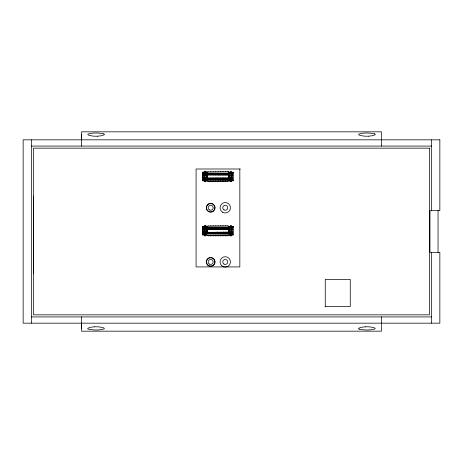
<?xml version="1.0" encoding="UTF-8"?>
<svg xmlns="http://www.w3.org/2000/svg" width="463" height="463" viewBox="0 0 463 463"><rect width="100%" height="100%" fill="white"/><g stroke="black" fill="none" stroke-linecap="round" stroke-linejoin="round"><path stroke-width="0.69" d="M33.568 266.919L33.568 196.081M207.54 178.654L207.152 178.029L207.54 178.654L228.375 178.654L228.791 177.815L229.185 178.018L229.208 177.433M207.54 232.825L207.152 232.2L207.54 232.825L228.375 232.825L228.791 231.986L229.185 232.189L229.208 231.604M81.384 139.826L81.488 134.507M228.375 178.654L228.462 178.226L207.54 178.238C206.359 177.52 207.065 175.245 207.54 174.337L228.375 174.337C230.539 176.953 225.788 179.893 231.697 178.018L231.703 179.117L231.292 179.453L204.623 179.453C203.153 178.469 207.1 180.038 206.996 178.84L228.919 178.84L229.081 180.83L233.051 180.807L233.138 172.265L228.994 172.369L230.204 172.41L230.25 171.287L231.5 171.287L231.5 172.606M231.5 226.777L231.5 225.458L230.25 225.458L230.204 226.581L228.994 226.54L233.138 226.436L233.051 234.978L229.081 235.001L228.919 233.011L206.996 233.011C207.065 234.209 203.188 232.646 204.623 233.624L231.292 233.624L231.708 233.207L231.697 232.189L207.54 232.409C206.359 231.691 207.065 229.416 207.54 228.508L228.375 228.508C229.359 229.677 228.942 231.731 228.375 232.825M228.948 179.002L229.081 179.453L231.639 179.268L231.292 175.743L231.708 173.451L232.293 172.873L232.293 174.956M231.5 233.572L231.292 229.914L231.708 227.622L232.293 227.044L232.293 229.127M207.54 171.941L202.852 172.19L203.002 173.451M207.094 226.112L202.852 226.361L203.002 227.622M233.051 180.807L233.086 179.54M233.051 234.978L233.086 233.711M207.123 175.199L207.453 174.765L228.375 174.782C228.872 176.889 234.533 175.043 228.791 175.558M207.123 229.37L202.748 229.127M206.706 175.558L207.036 174.973M206.706 229.729L207.036 229.144M207.065 177.815C207.117 175.928 201.081 178.342 207.123 177.433M207.065 231.986C207.117 230.099 201.081 232.513 207.123 231.604M228.791 229.729C234.521 229.197 228.89 231.095 228.375 228.925L207.453 228.936L228.375 228.954L228.791 229.37M228.78 177.879C228.82 175.882 234.787 178.348 228.791 177.433M206.834 179.343L207.083 181.079L231.5 180.83M206.834 233.514L207.083 235.25L231.5 235.001L231.5 235.875L230.25 235.875L230.238 234.828M229.081 227.819L228.919 228.218M231.523 233.555L229.081 233.624L228.948 233.173M202.748 174.62L202.829 172.201L204.414 172.369M202.748 228.791L202.829 226.372L204.414 226.54M233.086 173.451L233.167 172.369M233.086 227.622L233.167 226.54M202.748 172.369L202.777 180.726L207.094 181.05M202.748 226.54L202.777 234.897L207.094 235.221M207.54 174.337L207.158 174.973L204.218 174.973L204.212 173.874L204.623 173.538L231.292 173.538C233.045 174.898 229.932 175.749 228.572 174.736M207.54 228.508L207.158 229.144L204.218 229.144L204.212 228.045L204.623 227.709L231.292 227.709C233.045 229.075 229.937 229.914 228.572 228.907M203.622 178.035L203.622 180.119L204.206 179.54L204.623 177.248C204.53 174.782 203.425 172.93 206.834 173.561L204.391 173.608M207.083 181.079L207.54 181.079M203.622 232.206L203.622 234.29L204.206 233.711L204.623 229.914C203.037 227.981 206.284 227.634 206.834 227.732L204.391 227.779M228.375 172.12L228.832 171.912L204.414 172.161M207.083 235.25L207.54 235.25M231.459 179.036L229.081 179.43L204.235 179.198M228.375 226.291L228.832 226.083L204.414 226.332M231.459 233.207L229.081 233.601L204.623 233.624L204.206 233.207M232.611 180.686L233.167 180.622M232.611 234.857L233.167 234.793M204.501 178.018L204.808 177.433M231.106 175.558L231.413 174.973M204.501 232.189L204.808 231.604M231.106 229.729L231.413 229.144M228.919 174.047L229.081 172.161M228.878 178.018L229.208 177.885M228.878 232.189L229.208 232.056M207.164 229.197L207.54 228.954M208.483 173.804L209.062 173.758M210.15 173.804L210.729 173.758M211.817 173.804L212.395 173.758M213.484 173.804L214.062 173.758M215.15 173.804L215.729 173.758M216.817 173.804L217.431 173.804M218.484 173.804L219.097 173.804M220.151 173.804L220.764 173.804M221.818 173.804L222.431 173.804M223.484 173.804L224.098 173.804M225.151 173.804L225.765 173.804M226.818 173.804L227.431 173.804M209.039 227.999L208.541 227.999M210.706 227.999L210.208 227.999M212.372 227.999L211.875 227.999M209.039 233.335L208.541 233.335M214.039 227.999L213.541 227.999M215.706 227.999L215.208 227.999M210.706 233.335L210.208 233.335M212.372 233.335L211.875 233.335M217.373 227.999L216.875 227.999M214.039 233.335L213.541 233.335M219.04 227.999L218.542 227.999M220.706 227.999L220.209 227.999M215.706 233.335L215.208 233.335M222.373 227.999L221.875 227.999M216.875 233.335L217.373 233.335M218.542 233.335L219.04 233.335M224.04 227.999L223.542 227.999M225.707 227.999L225.209 227.999M220.209 233.335L220.706 233.335M227.374 227.999L226.876 227.999M221.875 233.335L222.373 233.335M223.542 233.335L224.04 233.335M225.209 233.335L225.707 233.335M206.834 179.459L206.967 179.002M206.834 233.63L206.967 233.173M229.081 227.709L228.919 228.323L206.996 228.323L206.834 227.709L231.679 227.964M204.414 172.606L204.414 171.287L205.665 171.287L205.728 172.439L206.92 172.369L207.083 171.912M204.414 226.777L204.414 225.458L205.665 225.458L205.728 226.61L206.92 226.54L207.083 226.083M206.706 177.433L207.285 178.116L208.373 178.174L233.167 178.035M207.123 231.963L208.373 232.345L233.167 232.206M204.414 173.59L204.455 173.955M228.705 178.047L231.459 178.226M204.414 227.761L204.455 228.126M228.705 232.218L231.459 232.397M207.065 175.176L207.123 175.558C200.126 175.327 208.929 176.351 206.706 175.176M203.622 229.127L203.622 227.044L204.206 227.622L204.206 229.127C204.293 230.794 208.234 229.787 206.706 229.347M228.791 231.604C234.828 232.542 228.82 230.07 228.849 231.986M228.375 174.337L228.745 175.008L233.167 174.956M233.138 172.265L231.5 172.369M203.107 180.79L202.777 180.726M233.138 226.436L231.5 226.54M203.107 234.961L202.777 234.897M204.744 175.714L204.206 174.956L204.206 173.451L203.622 172.873L203.622 174.956M204.744 229.885L207.123 229.729L207.065 229.347M207.285 178.116L207.285 174.875L209.207 174.817L228.583 174.91L228.629 178.116M207.285 232.287L207.285 229.046L209.207 228.988L228.583 229.081L228.629 232.287M97.705 136.191L102.028 135.647L104.25 134.75A8.375 1.563 -2.8 0 0 103.77 133.882M368.56 136.191L372.883 135.647L375.105 134.75A8.375 1.563 -2.8 0 0 374.625 133.882M94.44 326.809L90.117 327.353L87.895 328.25A8.375 1.568 -3 0 0 88.335 329.124C93.485 330.165 99.232 330.518 104.256 328.846L104.25 328.25L103.023 327.625L99.313 326.93A8.236 1.921 0 0 0 94.446 326.82M365.295 326.809L360.972 327.353L358.75 328.25A8.375 1.563 -2.8 0 0 359.23 329.118M231.459 173.955L231.292 173.538L229.058 173.787L231.292 173.787L231.459 174.765M207.152 178.029L204.206 178.035L207.198 178.226M207.152 232.2L204.206 232.206L207.198 232.397M31.484 146.077L431.516 146.077M240.32 168.995L196.081 168.995L196.081 266.919L239.834 266.919L239.834 168.995M208.477 171.287L209.102 171.287M210.144 171.287L210.769 171.287M211.811 171.287L212.436 171.287M213.478 171.287L214.103 171.287M215.145 171.287L215.77 171.287M216.811 171.287L217.436 171.287M218.478 171.287L219.103 171.287M220.145 171.287L220.77 171.287M221.812 171.287L222.437 171.287M223.479 171.287L224.104 171.287M225.145 171.287L225.77 171.287M226.812 171.287L227.437 171.287M228.375 171.941L228.82 171.941M203.622 172.873L206.834 172.873M229.081 172.873L232.293 172.873M206.996 173.706L229.081 173.573L228.919 174.152L206.996 174.152L206.996 173.735M228.375 174.036L229.567 174.036M203.002 174.285L202.852 179.54L202.771 178.706L203.083 178.706M208.454 174.557L209.126 174.557M210.121 174.557L210.792 174.557M211.788 174.557L212.459 174.557M213.455 174.557L214.126 174.557M215.121 174.557L215.793 174.557M216.788 174.557L217.46 174.557M218.455 174.557L219.126 174.557M220.122 174.557L220.793 174.557M221.789 174.557L222.46 174.557M223.455 174.557L224.127 174.557M225.122 174.557L225.794 174.557M226.789 174.557L227.46 174.557M204.455 174.765L207.198 174.765M202.748 174.956L207.175 174.973M228.791 175.176L229.208 175.558M202.748 178.035L207.123 177.815M210.121 178.434L210.792 178.434M213.455 178.434L214.126 178.434M215.121 178.434L215.793 178.434M218.455 178.434L219.126 178.434M221.789 178.434L222.46 178.434M223.455 178.434L224.127 178.434M226.789 178.434L227.46 178.434M206.996 179.285L228.919 179.285M203.002 179.54L202.956 180.83M203.622 180.119L206.834 180.119M229.081 180.119L232.293 180.119L232.293 178.035M230.238 180.657L230.25 181.704L231.5 181.704L231.5 180.801M208.477 225.458L209.102 225.458M210.144 225.458L210.769 225.458M211.811 225.458L212.436 225.458M213.478 225.458L214.103 225.458M215.145 225.458L215.77 225.458M216.811 225.458L217.436 225.458M218.478 225.458L219.103 225.458M220.145 225.458L220.77 225.458M221.812 225.458L222.437 225.458M223.479 225.458L224.104 225.458M225.145 225.458L225.77 225.458M226.812 225.458L227.437 225.458M203.622 227.044L206.834 227.044M229.081 227.044L232.293 227.044M231.459 228.936C232.131 226.529 227.593 229.445 229.081 226.332M228.375 228.207L229.567 228.207M203.002 228.456L202.852 233.711L202.771 232.877L203.083 232.877M208.454 228.728L209.126 228.728M210.121 228.728L210.792 228.728M211.788 228.728L212.459 228.728M213.455 228.728L214.126 228.728M215.121 228.728L215.793 228.728M216.788 228.728L217.46 228.728M218.455 228.728L219.126 228.728M220.122 228.728L220.793 228.728M221.789 228.728L222.46 228.728M223.455 228.728L224.127 228.728M225.122 228.728L225.794 228.728M226.789 228.728L227.46 228.728M204.455 228.936L207.198 228.936M233.167 229.127L228.745 229.179M228.791 229.347L229.208 229.729M202.748 232.206L207.175 232.189L206.706 231.604M210.121 232.605L210.792 232.605M213.455 232.605L214.126 232.605M215.121 232.605L215.793 232.605M218.455 232.605L219.126 232.605M221.789 232.605L222.46 232.605M223.455 232.605L224.127 232.605M226.789 232.605L227.46 232.605M226.876 233.335L227.374 233.335M203.002 233.711L202.904 234.996M203.622 234.29L206.834 234.29M229.081 234.29L232.293 234.29L232.293 232.206M324.991 306.506L350.26 306.506L350.26 279.421L325.257 279.421L325.257 306.506M31.484 316.923L431.516 316.923M374.648 133.882C369.503 132.829 363.762 132.487 358.744 134.154L358.75 134.75L359.977 135.375L363.686 136.07A8.236 1.921 0 0 0 368.554 136.18M103.793 133.882C98.648 132.829 92.907 132.487 87.889 134.154L87.895 134.75L89.122 135.375L92.832 136.07A8.236 1.921 0 0 0 97.699 136.18M359.207 329.118C364.352 330.171 370.093 330.513 375.111 328.846L375.105 328.25L373.878 327.625L370.168 326.93A8.236 1.921 0 0 0 365.301 326.82M232.293 180.119L231.708 179.54L231.708 178.035M232.293 234.29L231.708 233.711L231.708 232.206M228.878 174.973L229.185 174.973M207.036 178.018L206.73 178.018M228.878 229.144L229.185 229.144M207.036 232.189L206.73 232.189M206.996 174.047L206.92 172.369M206.996 228.218L206.92 226.54M231.106 177.433L231.413 178.018M204.501 174.973L204.808 175.558M231.106 231.604L231.413 232.189M204.501 229.144L204.808 229.729M202.748 180.622L202.748 179.87M202.748 234.793L202.748 234.041M228.832 181.079L228.375 181.079M228.832 235.25L228.375 235.25M81.384 323.174L81.488 328.493M205.665 171.287L205.676 172.334M205.665 225.458L205.676 226.505M438.05 210.665L438.05 252.335M431.516 139.826L431.516 210.665M431.516 252.335L431.516 323.174M381.512 146.077L381.512 131.828L81.488 131.828L81.488 146.077M381.512 316.923L381.512 331.172L81.488 331.172L81.488 316.923M232.831 174.956L232.831 178.035M232.831 229.127L232.831 232.206M231.043 175.766L231.043 177.225M231.043 229.937L231.043 231.396M230.25 180.825L230.25 181.704M230.25 234.996L230.25 235.875M229.208 175.766L229.208 177.225M229.208 229.937L229.208 231.396M228.375 228.508L228.375 228.954M227.541 174.817L226.708 174.91M227.541 178.081L226.708 178.174M227.541 228.988L226.708 229.081M227.541 232.252L226.708 232.345M227.46 174.412L227.46 174.782M227.46 178.209L227.46 178.579L226.789 178.562L226.789 178.209M227.437 180.744L227.437 181.704L226.812 181.704L226.812 180.744M227.46 228.954L227.46 228.583L226.789 228.6L226.789 228.954M227.46 232.38L227.46 232.75L226.789 232.733L226.789 232.38M227.437 234.915L227.437 235.875L226.812 235.875L226.812 234.915M226.789 174.412L226.789 174.782M225.875 174.817L225.041 174.91M225.875 178.081L225.041 178.174M225.875 228.988L225.041 229.081M225.875 232.252L225.041 232.345M225.794 174.412L225.794 174.782M225.794 178.209L225.794 178.579L225.122 178.562L225.122 178.209M225.794 228.954L225.794 228.583L225.122 228.6L225.122 228.954M225.794 232.38L225.794 232.75L225.122 232.733L225.122 232.38M225.77 180.657L225.77 181.704L225.145 181.704L225.145 180.744M225.77 234.828L225.77 235.875L225.145 235.875L225.145 234.915M225.122 174.412L225.122 174.782M224.208 174.817L223.374 174.91M224.208 178.081L223.374 177.954L223.455 178.579L224.127 178.562L224.127 178.209M224.208 228.988L223.374 229.081M224.208 232.252L223.374 232.125L223.455 232.75L224.127 232.733L224.127 232.38M224.127 174.412L224.127 174.782M224.104 180.657L224.104 181.704L223.479 181.704L223.479 180.744M224.127 228.954L224.127 228.583L223.455 228.6L223.455 228.954M224.104 234.828L224.104 235.875L223.479 235.875L223.479 234.915M223.455 174.412L223.455 174.782M222.541 174.817L221.708 174.91M222.541 178.081L221.708 178.174M222.541 228.988L221.708 229.081M222.541 232.252L221.708 232.345M222.46 174.412L222.46 174.782M222.46 178.209L222.46 178.579L221.789 178.562L221.789 178.209M222.437 180.657L222.437 181.704L221.812 181.704L221.812 180.744M222.46 228.954L222.46 228.583L221.789 228.6L221.789 228.954M222.46 232.38L222.46 232.75L221.789 232.733L221.789 232.38M222.437 234.828L222.437 235.875L221.812 235.875L221.812 234.915M221.789 174.412L221.789 174.782M220.874 174.817L220.041 174.91M220.874 178.081L220.041 178.174M220.874 228.988L220.041 229.081M220.874 232.252L220.041 232.345M220.793 174.412L220.793 174.782M220.793 178.209L220.793 178.579L220.122 178.562L220.122 178.209M220.77 180.657L220.77 181.704L220.145 181.704L220.145 180.744M220.793 228.954L220.793 228.583L220.122 228.6L220.122 228.954M220.793 232.38L220.793 232.75L220.122 232.733L220.122 232.38M220.77 234.828L220.77 235.875L220.145 235.875L220.145 234.915M220.122 174.412L220.122 174.782M219.126 174.412L219.207 175.037L218.374 174.91M219.207 178.081L218.374 178.174M219.126 178.209L219.126 178.579L218.455 178.562L218.455 178.209M219.207 232.252L218.374 232.345M219.126 232.38L219.126 232.75L218.455 232.733L218.455 232.38M219.103 180.657L219.103 181.704L218.478 181.704L218.478 180.744M219.103 234.828L219.103 235.875L218.478 235.875L218.478 234.915M218.455 174.412L218.455 174.782M218.455 228.954L218.455 228.583L219.126 228.6L219.207 229.208L218.374 229.081M217.541 174.817L216.707 174.91M217.541 178.081L216.707 177.954L216.788 178.579L217.46 178.562L217.46 178.209M217.541 228.988L216.707 229.081M217.541 232.252L216.707 232.125L216.788 232.75L217.46 232.733L217.46 232.38M217.46 174.412L217.46 174.782M217.436 180.657L217.436 181.704L216.811 181.704L216.811 180.744M217.46 228.954L217.46 228.583L216.788 228.6L216.788 228.954M217.436 234.828L217.436 235.875L216.811 235.875L216.811 234.915M216.788 174.412L216.788 174.782M215.874 174.817L215.04 174.91M215.874 178.081L215.04 178.174M215.874 228.988L215.04 229.081M215.874 232.252L215.04 232.345M215.793 174.412L215.793 174.782M215.793 178.209L215.793 178.579L215.121 178.562L215.121 178.209M215.77 180.657L215.77 181.704L215.145 181.704L215.145 180.744M215.793 228.954L215.793 228.583L215.121 228.6L215.121 228.954M215.793 232.38L215.793 232.75L215.121 232.733L215.121 232.38M215.77 234.828L215.77 235.875L215.145 235.875L215.145 234.915M215.121 174.412L215.121 174.782M214.207 174.817L213.374 174.91M214.207 178.081L213.374 178.174M214.207 228.988L213.374 229.081M214.207 232.252L213.374 232.345M214.126 174.412L214.126 174.782M214.126 178.209L214.126 178.579L213.455 178.562L213.455 178.209M214.103 180.657L214.103 181.704L213.478 181.704L213.478 180.744M214.126 228.954L214.126 228.583L213.455 228.6L213.455 228.954M214.126 232.38L214.126 232.75L213.455 232.733L213.455 232.38M214.103 234.828L214.103 235.875L213.478 235.875L213.478 234.915M213.455 174.412L213.455 174.782M212.54 174.817L211.707 174.91M212.54 178.081L211.707 178.174M212.54 228.988L211.707 229.081M212.54 232.252L211.707 232.345M212.459 174.412L212.459 174.782M212.459 178.209L212.459 178.579L211.788 178.562L211.788 178.209M212.436 180.657L212.436 181.704L211.811 181.704L211.811 180.744M212.459 228.954L212.459 228.583L211.788 228.6L211.788 228.954M212.459 232.38L212.459 232.75L211.788 232.733L211.788 232.38M212.436 234.828L212.436 235.875L211.811 235.875L211.811 234.915M211.788 174.412L211.788 174.782M210.873 174.817L210.04 174.91M210.873 178.081L210.04 178.174M210.873 228.988L210.04 229.081M210.873 232.252L210.04 232.345M210.792 174.412L210.792 174.782M210.792 178.209L210.792 178.579L210.121 178.562L210.121 178.209M210.769 180.657L210.769 181.704L210.144 181.704L210.144 180.744M210.792 228.954L210.792 228.583L210.121 228.6L210.121 228.954M210.792 232.38L210.792 232.75L210.121 232.733L210.121 232.38M210.769 234.828L210.769 235.875L210.144 235.875L210.144 234.915M210.121 174.412L210.121 174.782M209.207 174.817L208.373 174.91M209.207 178.081L208.373 178.174M209.207 228.988L208.373 229.081M209.207 232.252L208.373 232.345M209.126 174.412L209.126 174.782M209.126 178.209L209.126 178.579L208.454 178.562L208.454 178.209M209.102 180.657L209.102 181.704L208.477 181.704L208.477 180.744M209.126 228.954L209.126 228.583L208.454 228.6L208.454 228.954M209.126 232.38L209.126 232.75L208.454 232.733L208.454 232.38M209.102 234.828L209.102 235.875L208.477 235.875L208.477 234.915M208.454 174.412L208.454 174.782M206.706 175.766L206.706 177.225M206.706 229.937L206.706 231.396M205.665 180.744L205.665 181.704L204.414 181.704L204.414 180.801M205.665 234.915L205.665 235.875L204.414 235.875L204.414 234.972M204.872 175.766L204.872 177.225M204.872 229.937L204.872 231.396M204.455 178.226L204.455 179.036M204.455 232.397L204.455 233.207M203.083 174.956L203.083 178.035M203.083 229.127L203.083 232.206M33.434 225.249L33.434 273.587M31.484 139.826L31.484 323.174M205.068 173.301L203.946 174.285L205.068 173.301M205.068 227.472L203.946 228.456L205.068 227.472M439.85 139.826L23.15 139.826L23.15 323.174L439.85 323.174L439.85 252.335L429.977 252.335L429.977 210.665L439.85 210.665L439.85 139.826M429.433 148.16L33.568 148.16L33.568 314.84L429.433 314.84L429.433 148.16M222.645 212.257A5.209 5.209 0 0 0 230.458 207.748A5.209 5.209 0 0 0 222.645 203.24A5.209 5.209 0 0 0 222.645 212.257M223.999 209.913A2.5 2.5 0 0 0 227.75 207.748A2.5 2.5 0 0 0 223.999 205.584A2.5 2.5 0 0 0 223.999 209.913M221.974 265.965A5.209 5.209 0 0 0 230.395 262.735A5.209 5.209 0 0 0 223.38 257.058A5.209 5.209 0 0 0 221.974 265.965M223.999 264.084A2.5 2.5 0 0 0 227.75 261.919A2.5 2.5 0 0 0 223.999 259.755A2.5 2.5 0 0 0 223.999 264.084M209.415 209.913A2.5 2.5 0 0 0 213.165 207.748A2.5 2.5 0 0 0 209.415 205.584A2.5 2.5 0 0 0 209.415 209.913M208.581 211.359A4.167 4.167 0 0 0 214.832 207.748A4.167 4.167 0 0 0 208.581 204.137A4.167 4.167 0 0 0 208.581 211.359M209.415 264.084A2.5 2.5 0 0 0 213.165 261.919A2.5 2.5 0 0 0 209.415 259.755A2.5 2.5 0 0 0 209.415 264.084M208.581 265.531A4.167 4.167 0 0 0 214.832 261.919A4.167 4.167 0 0 0 208.581 258.308A4.167 4.167 0 0 0 208.581 265.531M207.528 265.056A4.439 4.439 0 0 0 214.954 263.065A4.439 4.439 0 0 0 209.519 257.631A4.439 4.439 0 0 0 207.528 265.056M208.448 211.591A4.439 4.439 0 0 0 215.104 207.748A4.439 4.439 0 0 0 208.448 203.905A4.439 4.439 0 0 0 208.448 211.591"/></g></svg>
